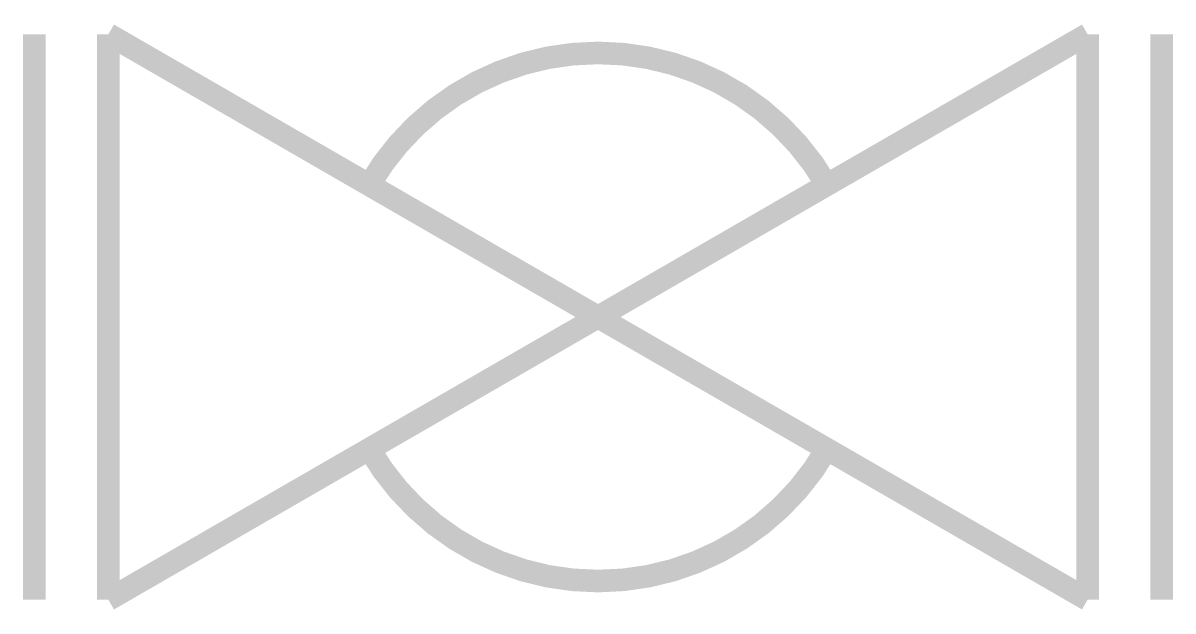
# Model space of a CAD drawing. Extents: x -0.3 to 25.2, y -6.5 to 6.5.
import ezdxf

# ---------------------------------------------------------------- set-up
doc = ezdxf.new("R2010")
doc.units = 0
doc.linetypes.add('CONTINUOUS1', pattern=[0])
doc.layers.get('0').update_dxf_attribs({"linetype": 'CONTINUOUS'})
doc.layers.add('003_THICK', color=7, linetype='CONTINUOUS1')

# ---------------------------------------------------------------- blocks, each defined once
blk = doc.blocks.new('截止阀（手柄向后）')
at = {"layer": '003_THICK', "const_width": 0.5}
for points in [[(0, 6.25), (0, -6.25)], [(1.637, 6.25), (23.288, -6.25)], [(1.637, -6.25), (23.288, 6.25)], [(1.637, 6.25), (1.637, -6.25)], [(23.288, 6.25), (23.288, -6.25)], [(24.924, 6.25), (24.924, -6.25)]]:
    blk.add_lwpolyline(points, dxfattribs=at)
for points in [[(17.518, 2.919, 0.57735), (7.407, 2.919, 0.57735)], [(7.407, -2.919, 0.57735), (17.518, -2.919, 0.57735)]]:
    blk.add_lwpolyline(points, format="xyb", dxfattribs=at)

msp = doc.modelspace()

# ---------------------------------------------------------------- block references
at = {"linetype": 'Continuous'}
msp.add_blockref('截止阀（手柄向后）', (0, 0), dxfattribs=at)

doc.saveas('drawing.dxf')
